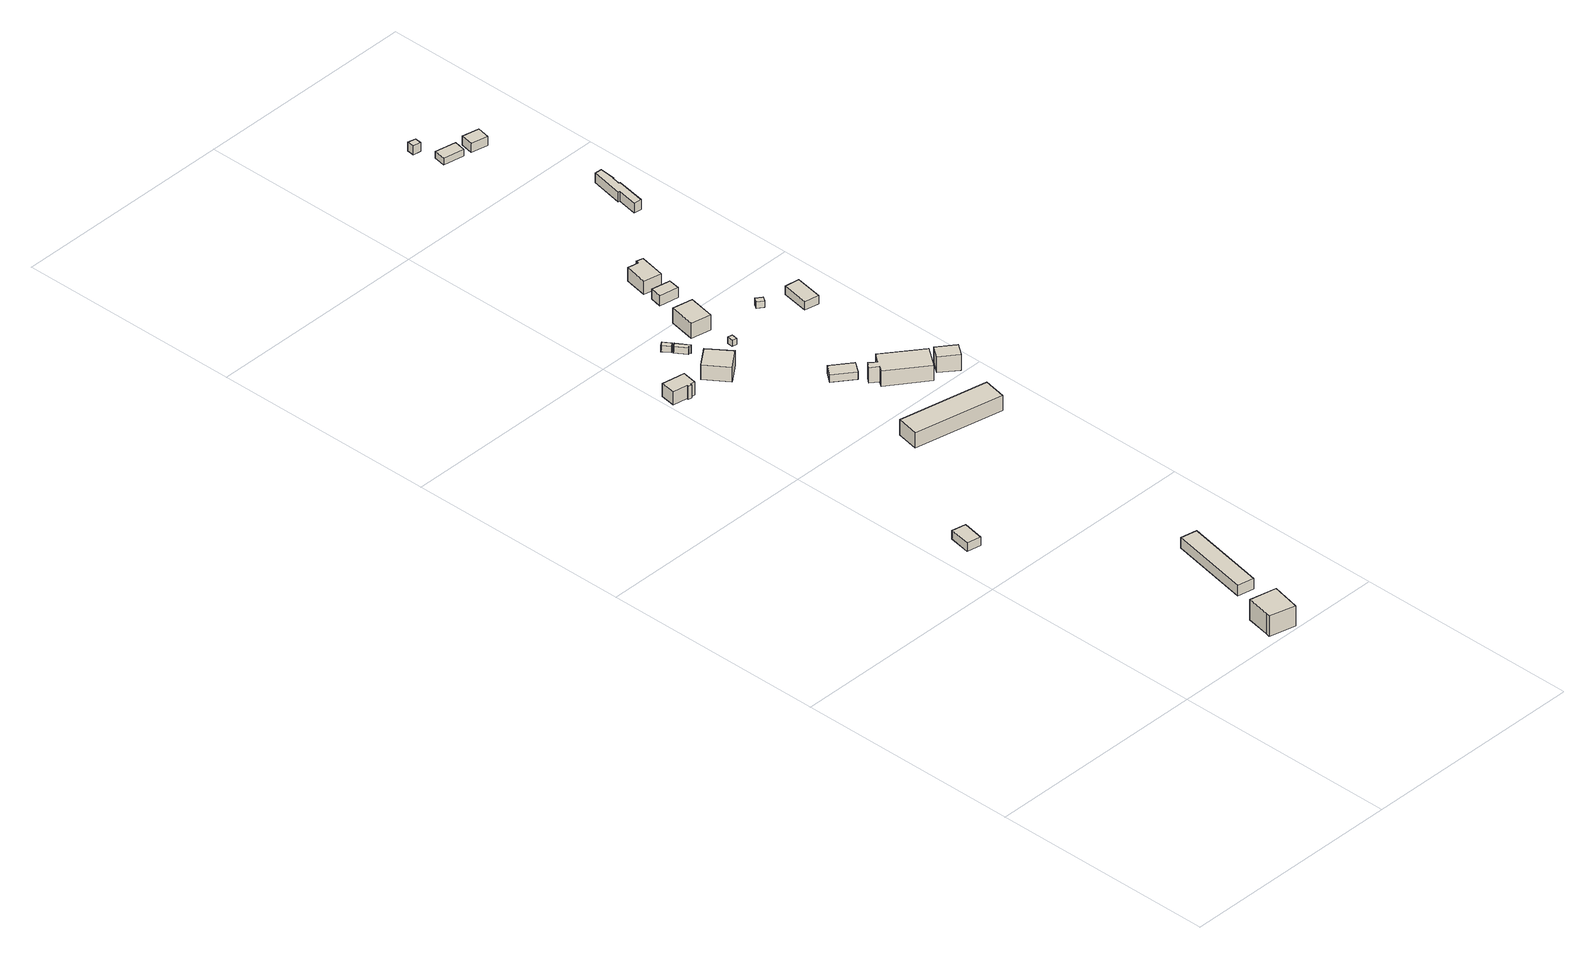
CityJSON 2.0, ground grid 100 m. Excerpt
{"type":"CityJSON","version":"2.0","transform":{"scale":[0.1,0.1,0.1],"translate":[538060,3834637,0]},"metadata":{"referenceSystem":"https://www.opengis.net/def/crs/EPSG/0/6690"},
"CityObjects":{
"building1":{"type":"Building","attributes":{"計測周辺長":32.16,"1/2500図郭":64,"区名":"此花区","町丁目名称":"梅町２丁目","街区番号":5,"class":"3001","usage":"431","measuredHeight":4.1,"storeysAboveGround":1,"BuildingDetailAttribute.buildingRoofEdgeArea":61.88,"BuildingDetailAttribute.buildingStructureType":"610","BuildingDetailAttribute.buildingStructureOrgType":"2","BuildingDetailAttribute.detailedUsage":"1720","BuildingDetailAttribute.specifiedBuildingCoverageRate":0.6,"BuildingDetailAttribute.surveyYear":2017,"BuildingTsunamiRiskAttribute.description":"1","BuildingTsunamiRiskAttribute.rank":"2","BuildingTsunamiRiskAttribute.depth":1.61,"BuildingHighTideRiskAttribute.description":"1","BuildingHighTideRiskAttribute.rank":"3","BuildingHighTideRiskAttribute.depth":4.36,"BuildingIDAttribute.prefecture":"27","BuildingIDAttribute.city":"27104"},"geometry":[{"type":"Solid","lod":"1","boundaries":[[[[0,1,2,3]],[[2,4,5,3]],[[1,6,4,2]],[[0,7,6,1]],[[3,5,7,0]],[[4,6,7,5]]]]}]},
"building2":{"type":"Building","attributes":{"計測周辺長":49.55,"1/2500図郭":64,"区名":"此花区","町丁目名称":"梅町２丁目","街区番号":5,"class":"3001","usage":"431","measuredHeight":9.6,"storeysAboveGround":1,"BuildingDetailAttribute.buildingRoofEdgeArea":152.91,"BuildingDetailAttribute.buildingStructureType":"610","BuildingDetailAttribute.buildingStructureOrgType":"2","BuildingDetailAttribute.detailedUsage":"1720","BuildingDetailAttribute.specifiedBuildingCoverageRate":0.6,"BuildingDetailAttribute.surveyYear":2017,"BuildingTsunamiRiskAttribute.description":"1","BuildingTsunamiRiskAttribute.rank":"2","BuildingTsunamiRiskAttribute.depth":1.69,"BuildingHighTideRiskAttribute.description":"1","BuildingHighTideRiskAttribute.rank":"3","BuildingHighTideRiskAttribute.depth":4.45,"BuildingIDAttribute.prefecture":"27","BuildingIDAttribute.city":"27104"},"geometry":[{"type":"Solid","lod":"1","boundaries":[[[[8,9,10,11,12]],[[11,13,14,12]],[[10,15,13,11]],[[9,16,15,10]],[[8,17,16,9]],[[12,14,17,8]],[[13,15,16,17,14]]]]}]},
"building3":{"type":"Building","attributes":{"計測周辺長":88.35,"1/2500図郭":64,"区名":"此花区","町丁目名称":"梅町２丁目","街区番号":5,"class":"3001","usage":"431","measuredHeight":4.9,"storeysAboveGround":1,"BuildingDetailAttribute.buildingRoofEdgeArea":272.25,"BuildingDetailAttribute.buildingStructureType":"610","BuildingDetailAttribute.buildingStructureOrgType":"2","BuildingDetailAttribute.detailedUsage":"1720","BuildingDetailAttribute.specifiedBuildingCoverageRate":0.6,"BuildingDetailAttribute.surveyYear":2017,"BuildingTsunamiRiskAttribute.description":"1","BuildingTsunamiRiskAttribute.rank":"2","BuildingTsunamiRiskAttribute.depth":1.66,"BuildingHighTideRiskAttribute.description":"1","BuildingHighTideRiskAttribute.rank":"3","BuildingHighTideRiskAttribute.depth":4.41,"BuildingIDAttribute.prefecture":"27","BuildingIDAttribute.city":"27104"},"geometry":[{"type":"Solid","lod":"1","boundaries":[[[[18,19,20,21]],[[20,22,23,21]],[[19,24,22,20]],[[18,25,24,19]],[[21,23,25,18]],[[22,24,25,23]]]]}]},
"building4":{"type":"Building","attributes":{"class":"3001","measuredHeight":6.1,"BuildingDetailAttribute.specifiedBuildingCoverageRate":0.6,"BuildingDetailAttribute.surveyYear":2017,"BuildingTsunamiRiskAttribute.description":"1","BuildingTsunamiRiskAttribute.rank":"2","BuildingTsunamiRiskAttribute.depth":1.3,"BuildingHighTideRiskAttribute.description":"1","BuildingHighTideRiskAttribute.rank":"3","BuildingHighTideRiskAttribute.depth":4.04,"BuildingIDAttribute.prefecture":"27","BuildingIDAttribute.city":"27104"},"geometry":[{"type":"Solid","lod":"1","boundaries":[[[[26,27,28,29,30,31,32,33]],[[32,34,35,33]],[[31,36,34,32]],[[30,37,36,31]],[[29,38,37,30]],[[28,39,38,29]],[[27,40,39,28]],[[26,41,40,27]],[[33,35,41,26]],[[34,36,37,38,39,40,41,35]]]]}]},
"building5":{"type":"Building","attributes":{"class":"3001","measuredHeight":6.9,"BuildingDetailAttribute.specifiedBuildingCoverageRate":0.6,"BuildingDetailAttribute.surveyYear":2017,"BuildingTsunamiRiskAttribute.description":"1","BuildingTsunamiRiskAttribute.rank":"2","BuildingTsunamiRiskAttribute.depth":1.52,"BuildingHighTideRiskAttribute.description":"1","BuildingHighTideRiskAttribute.rank":"3","BuildingHighTideRiskAttribute.depth":4.27,"BuildingIDAttribute.prefecture":"27","BuildingIDAttribute.city":"27104"},"geometry":[{"type":"Solid","lod":"1","boundaries":[[[[42,43,44,45]],[[44,46,47,45]],[[43,48,46,44]],[[42,49,48,43]],[[45,47,49,42]],[[46,48,49,47]]]]}]},
"building6":{"type":"Building","attributes":{"class":"3001","BuildingDetailAttribute.specifiedBuildingCoverageRate":0.6,"BuildingDetailAttribute.surveyYear":2017,"BuildingTsunamiRiskAttribute.description":"1","BuildingTsunamiRiskAttribute.rank":"2","BuildingTsunamiRiskAttribute.depth":1.33,"BuildingHighTideRiskAttribute.description":"1","BuildingHighTideRiskAttribute.rank":"3","BuildingHighTideRiskAttribute.depth":4.07,"BuildingIDAttribute.prefecture":"27","BuildingIDAttribute.city":"27104"},"geometry":[{"type":"Solid","lod":"1","boundaries":[[[[50,51,52,53]],[[52,54,55,53]],[[51,56,54,52]],[[50,57,56,51]],[[53,55,57,50]],[[54,56,57,55]]]]}]},
"building7":{"type":"Building","attributes":{"class":"3001","BuildingDetailAttribute.specifiedBuildingCoverageRate":0.6,"BuildingDetailAttribute.surveyYear":2017,"BuildingTsunamiRiskAttribute.description":"1","BuildingTsunamiRiskAttribute.rank":"2","BuildingTsunamiRiskAttribute.depth":1.33,"BuildingHighTideRiskAttribute.description":"1","BuildingHighTideRiskAttribute.rank":"3","BuildingHighTideRiskAttribute.depth":4.07,"BuildingIDAttribute.prefecture":"27","BuildingIDAttribute.city":"27104"},"geometry":[{"type":"Solid","lod":"1","boundaries":[[[[58,59,60,61,62,63]],[[62,64,65,63]],[[61,66,64,62]],[[60,67,66,61]],[[59,68,67,60]],[[58,69,68,59]],[[63,65,69,58]],[[64,66,67,68,69,65]]]]}]},
"building8":{"type":"Building","attributes":{"計測周辺長":100.68,"1/2500図郭":64,"区名":"此花区","町丁目名称":"梅町２丁目","街区番号":5,"class":"3003","usage":"431","measuredHeight":7.2,"storeysAboveGround":1,"BuildingDetailAttribute.buildingRoofEdgeArea":407.35,"BuildingDetailAttribute.buildingStructureType":"610","BuildingDetailAttribute.buildingStructureOrgType":"2","BuildingDetailAttribute.detailedUsage":"1720","BuildingDetailAttribute.specifiedBuildingCoverageRate":0.6,"BuildingDetailAttribute.surveyYear":2017,"BuildingTsunamiRiskAttribute.description":"1","BuildingTsunamiRiskAttribute.rank":"2","BuildingTsunamiRiskAttribute.depth":1.99,"BuildingHighTideRiskAttribute.description":"1","BuildingHighTideRiskAttribute.rank":"3","BuildingHighTideRiskAttribute.depth":4.74,"BuildingIDAttribute.prefecture":"27","BuildingIDAttribute.city":"27104"},"geometry":[{"type":"Solid","lod":"1","boundaries":[[[[70,71,72,73]],[[72,74,75,73]],[[71,76,74,72]],[[70,77,76,71]],[[73,75,77,70]],[[74,76,77,75]]]]}]},
"building9":{"type":"Building","attributes":{"class":"3001","BuildingDetailAttribute.specifiedBuildingCoverageRate":0.6,"BuildingDetailAttribute.surveyYear":2017,"BuildingTsunamiRiskAttribute.description":"1","BuildingTsunamiRiskAttribute.rank":"2","BuildingTsunamiRiskAttribute.depth":1.78,"BuildingHighTideRiskAttribute.description":"1","BuildingHighTideRiskAttribute.rank":"3","BuildingHighTideRiskAttribute.depth":4.53,"BuildingIDAttribute.prefecture":"27","BuildingIDAttribute.city":"27104"},"geometry":[{"type":"Solid","lod":"1","boundaries":[[[[78,79,80,81]],[[80,82,83,81]],[[79,84,82,80]],[[78,85,84,79]],[[81,83,85,78]],[[82,84,85,83]]]]}]},
"building10":{"type":"Building","attributes":{"計測周辺長":33.4,"1/2500図郭":64,"区名":"此花区","町丁目名称":"梅町２丁目","街区番号":5,"class":"3001","usage":"431","measuredHeight":3.4,"storeysAboveGround":1,"BuildingDetailAttribute.buildingRoofEdgeArea":63.99,"BuildingDetailAttribute.buildingStructureType":"610","BuildingDetailAttribute.buildingStructureOrgType":"2","BuildingDetailAttribute.detailedUsage":"1720","BuildingDetailAttribute.specifiedBuildingCoverageRate":0.6,"BuildingDetailAttribute.surveyYear":2017,"BuildingTsunamiRiskAttribute.description":"1","BuildingTsunamiRiskAttribute.rank":"2","BuildingTsunamiRiskAttribute.depth":1.54,"BuildingHighTideRiskAttribute.description":"1","BuildingHighTideRiskAttribute.rank":"3","BuildingHighTideRiskAttribute.depth":4.29,"BuildingIDAttribute.prefecture":"27","BuildingIDAttribute.city":"27104"},"geometry":[{"type":"Solid","lod":"1","boundaries":[[[[86,87,88,89]],[[88,90,91,89]],[[87,92,90,88]],[[86,93,92,87]],[[89,91,93,86]],[[90,92,93,91]]]]}]},
"building11":{"type":"Building","attributes":{"class":"3001","measuredHeight":7.1,"BuildingDetailAttribute.specifiedBuildingCoverageRate":0.6,"BuildingDetailAttribute.surveyYear":2017,"BuildingTsunamiRiskAttribute.description":"1","BuildingTsunamiRiskAttribute.rank":"2","BuildingTsunamiRiskAttribute.depth":2.45,"BuildingHighTideRiskAttribute.description":"1","BuildingHighTideRiskAttribute.rank":"4","BuildingHighTideRiskAttribute.depth":5.2,"BuildingIDAttribute.prefecture":"27","BuildingIDAttribute.city":"27104"},"geometry":[{"type":"Solid","lod":"1","boundaries":[[[[94,95,96,97]],[[96,98,99,97]],[[95,100,98,96]],[[94,101,100,95]],[[97,99,101,94]],[[98,100,101,99]]]]}]},
"building12":{"type":"Building","attributes":{"計測周辺長":70.21,"1/2500図郭":64,"区名":"此花区","町丁目名称":"梅町２丁目","街区番号":5,"class":"3001","usage":"431","measuredHeight":7.2,"storeysAboveGround":2,"BuildingDetailAttribute.buildingRoofEdgeArea":230.84,"BuildingDetailAttribute.buildingStructureType":"610","BuildingDetailAttribute.buildingStructureOrgType":"2","BuildingDetailAttribute.detailedUsage":"1720","BuildingDetailAttribute.specifiedBuildingCoverageRate":0.6,"BuildingDetailAttribute.surveyYear":2017,"BuildingTsunamiRiskAttribute.description":"1","BuildingTsunamiRiskAttribute.rank":"2","BuildingTsunamiRiskAttribute.depth":1.42,"BuildingHighTideRiskAttribute.description":"1","BuildingHighTideRiskAttribute.rank":"3","BuildingHighTideRiskAttribute.depth":4.17,"BuildingIDAttribute.prefecture":"27","BuildingIDAttribute.city":"27104"},"geometry":[{"type":"Solid","lod":"1","boundaries":[[[[102,103,104,105,106,107,108,109]],[[108,110,111,109]],[[107,112,110,108]],[[106,113,112,107]],[[105,114,113,106]],[[104,115,114,105]],[[103,116,115,104]],[[102,117,116,103]],[[109,111,117,102]],[[110,112,113,114,115,116,117,111]]]]}]},
"building13":{"type":"Building","attributes":{"計測周辺長":27.77,"1/2500図郭":64,"区名":"此花区","町丁目名称":"梅町２丁目","街区番号":5,"class":"3001","usage":"441","measuredHeight":4.7,"storeysAboveGround":2,"BuildingDetailAttribute.buildingRoofEdgeArea":45.44,"BuildingDetailAttribute.buildingStructureType":"610","BuildingDetailAttribute.buildingStructureOrgType":"2","BuildingDetailAttribute.detailedUsage":"1520","BuildingDetailAttribute.specifiedBuildingCoverageRate":0.6,"BuildingDetailAttribute.surveyYear":2017,"BuildingTsunamiRiskAttribute.description":"1","BuildingTsunamiRiskAttribute.rank":"2","BuildingTsunamiRiskAttribute.depth":2.59,"BuildingHighTideRiskAttribute.description":"1","BuildingHighTideRiskAttribute.rank":"4","BuildingHighTideRiskAttribute.depth":5.34,"BuildingIDAttribute.prefecture":"27","BuildingIDAttribute.city":"27104"},"geometry":[{"type":"Solid","lod":"1","boundaries":[[[[118,119,120,121]],[[120,122,123,121]],[[119,124,122,120]],[[118,125,124,119]],[[121,123,125,118]],[[122,124,125,123]]]]}]},
"building14":{"type":"Building","attributes":{"計測周辺長":39.83,"1/2500図郭":64,"区名":"此花区","町丁目名称":"梅町２丁目","街区番号":5,"class":"3003","usage":"431","measuredHeight":6.3,"storeysAboveGround":1,"BuildingDetailAttribute.buildingRoofEdgeArea":89.41,"BuildingDetailAttribute.buildingStructureType":"610","BuildingDetailAttribute.buildingStructureOrgType":"2","BuildingDetailAttribute.detailedUsage":"1720","BuildingDetailAttribute.specifiedBuildingCoverageRate":0.6,"BuildingDetailAttribute.surveyYear":2017,"BuildingTsunamiRiskAttribute.description":"1","BuildingTsunamiRiskAttribute.rank":"2","BuildingTsunamiRiskAttribute.depth":2.37,"BuildingHighTideRiskAttribute.description":"1","BuildingHighTideRiskAttribute.rank":"4","BuildingHighTideRiskAttribute.depth":5.12,"BuildingIDAttribute.prefecture":"27","BuildingIDAttribute.city":"27104"},"geometry":[{"type":"Solid","lod":"1","boundaries":[[[[126,127,128,129,130,131]],[[130,132,133,131]],[[129,134,132,130]],[[128,135,134,129]],[[127,136,135,128]],[[126,137,136,127]],[[131,133,137,126]],[[132,134,135,136,137,133]]]]}]},
"building15":{"type":"Building","attributes":{"計測周辺長":31.01,"1/2500図郭":64,"区名":"此花区","町丁目名称":"梅町２丁目","街区番号":5,"class":"3001","usage":"431","measuredHeight":7.5,"storeysAboveGround":2,"BuildingDetailAttribute.buildingRoofEdgeArea":57.81,"BuildingDetailAttribute.buildingStructureType":"610","BuildingDetailAttribute.buildingStructureOrgType":"2","BuildingDetailAttribute.detailedUsage":"1720","BuildingDetailAttribute.specifiedBuildingCoverageRate":0.6,"BuildingDetailAttribute.surveyYear":2017,"BuildingTsunamiRiskAttribute.description":"1","BuildingTsunamiRiskAttribute.rank":"2","BuildingTsunamiRiskAttribute.depth":1.42,"BuildingHighTideRiskAttribute.description":"1","BuildingHighTideRiskAttribute.rank":"3","BuildingHighTideRiskAttribute.depth":4.15,"BuildingIDAttribute.prefecture":"27","BuildingIDAttribute.city":"27104"},"geometry":[{"type":"Solid","lod":"1","boundaries":[[[[138,139,140,141]],[[140,142,143,141]],[[139,144,142,140]],[[138,145,144,139]],[[141,143,145,138]],[[142,144,145,143]]]]}]},
"building16":{"type":"Building","attributes":{"class":"3001","BuildingDetailAttribute.specifiedBuildingCoverageRate":0.6,"BuildingDetailAttribute.surveyYear":2017,"BuildingTsunamiRiskAttribute.description":"1","BuildingTsunamiRiskAttribute.rank":"2","BuildingTsunamiRiskAttribute.depth":2.01,"BuildingHighTideRiskAttribute.description":"1","BuildingHighTideRiskAttribute.rank":"3","BuildingHighTideRiskAttribute.depth":4.75,"BuildingIDAttribute.prefecture":"27","BuildingIDAttribute.city":"27104"},"geometry":[{"type":"Solid","lod":"1","boundaries":[[[[146,147,148,149]],[[148,150,151,149]],[[147,152,150,148]],[[146,153,152,147]],[[149,151,153,146]],[[150,152,153,151]]]]}]},
"building17":{"type":"Building","attributes":{"計測周辺長":37.86,"1/2500図郭":64,"区名":"此花区","町丁目名称":"梅町２丁目","街区番号":4,"class":"3001","usage":"431","measuredHeight":3.9,"storeysAboveGround":1,"BuildingDetailAttribute.buildingRoofEdgeArea":81.34,"BuildingDetailAttribute.buildingStructureType":"610","BuildingDetailAttribute.buildingStructureOrgType":"2","BuildingDetailAttribute.detailedUsage":"1720","BuildingDetailAttribute.specifiedBuildingCoverageRate":0.6,"BuildingDetailAttribute.surveyYear":2017,"BuildingTsunamiRiskAttribute.description":"1","BuildingTsunamiRiskAttribute.rank":"2","BuildingTsunamiRiskAttribute.depth":1.65,"BuildingHighTideRiskAttribute.description":"1","BuildingHighTideRiskAttribute.rank":"3","BuildingHighTideRiskAttribute.depth":4.39,"BuildingIDAttribute.prefecture":"27","BuildingIDAttribute.city":"27104"},"geometry":[{"type":"Solid","lod":"1","boundaries":[[[[154,155,156,157]],[[156,158,159,157]],[[155,160,158,156]],[[154,161,160,155]],[[157,159,161,154]],[[158,160,161,159]]]]}]},
"building18":{"type":"Building","attributes":{"計測周辺長":13.44,"1/2500図郭":64,"区名":"此花区","町丁目名称":"梅町２丁目","街区番号":5,"class":"3001","usage":"431","measuredHeight":4.1,"storeysAboveGround":1,"BuildingDetailAttribute.buildingRoofEdgeArea":11.25,"BuildingDetailAttribute.buildingStructureType":"610","BuildingDetailAttribute.buildingStructureOrgType":"2","BuildingDetailAttribute.detailedUsage":"1720","BuildingDetailAttribute.specifiedBuildingCoverageRate":0.6,"BuildingDetailAttribute.surveyYear":2017,"BuildingTsunamiRiskAttribute.description":"1","BuildingTsunamiRiskAttribute.rank":"2","BuildingTsunamiRiskAttribute.depth":2.83,"BuildingHighTideRiskAttribute.description":"1","BuildingHighTideRiskAttribute.rank":"4","BuildingHighTideRiskAttribute.depth":5.59,"BuildingIDAttribute.prefecture":"27","BuildingIDAttribute.city":"27104"},"geometry":[{"type":"Solid","lod":"1","boundaries":[[[[162,163,164,165]],[[164,166,167,165]],[[163,168,166,164]],[[162,169,168,163]],[[165,167,169,162]],[[166,168,169,167]]]]}]},
"building19":{"type":"Building","attributes":{"class":"3003","measuredHeight":3.2,"BuildingDetailAttribute.specifiedBuildingCoverageRate":0.6,"BuildingDetailAttribute.surveyYear":2017,"BuildingTsunamiRiskAttribute.description":"1","BuildingTsunamiRiskAttribute.rank":"2","BuildingTsunamiRiskAttribute.depth":2.67,"BuildingHighTideRiskAttribute.description":"1","BuildingHighTideRiskAttribute.rank":"4","BuildingHighTideRiskAttribute.depth":5.43,"BuildingIDAttribute.prefecture":"27","BuildingIDAttribute.city":"27104"},"geometry":[{"type":"Solid","lod":"1","boundaries":[[[[170,171,172,173]],[[172,174,175,173]],[[171,176,174,172]],[[170,177,176,171]],[[173,175,177,170]],[[174,176,177,175]]]]}]},
"building20":{"type":"Building","attributes":{"計測周辺長":56.19,"1/2500図郭":64,"区名":"此花区","町丁目名称":"梅町２丁目","街区番号":4,"class":"3001","usage":"431","measuredHeight":4.5,"storeysAboveGround":2,"BuildingDetailAttribute.buildingRoofEdgeArea":88.28,"BuildingDetailAttribute.buildingStructureType":"610","BuildingDetailAttribute.buildingStructureOrgType":"2","BuildingDetailAttribute.detailedUsage":"1720","BuildingDetailAttribute.specifiedBuildingCoverageRate":0.6,"BuildingDetailAttribute.surveyYear":2017,"BuildingTsunamiRiskAttribute.description":"1","BuildingTsunamiRiskAttribute.rank":"2","BuildingTsunamiRiskAttribute.depth":2.45,"BuildingHighTideRiskAttribute.description":"1","BuildingHighTideRiskAttribute.rank":"4","BuildingHighTideRiskAttribute.depth":5.18,"BuildingIDAttribute.prefecture":"27","BuildingIDAttribute.city":"27104"},"geometry":[{"type":"Solid","lod":"1","boundaries":[[[[178,179,180,181,182,183,184,185,186,187]],[[186,188,189,187]],[[185,190,188,186]],[[184,191,190,185]],[[183,192,191,184]],[[182,193,192,183]],[[181,194,193,182]],[[180,195,194,181]],[[179,196,195,180]],[[178,197,196,179]],[[187,189,197,178]],[[188,190,191,192,193,194,195,196,197,189]]]]}]},
"building21":{"type":"Building","attributes":{"class":"3001","measuredHeight":4.2,"BuildingDetailAttribute.specifiedBuildingCoverageRate":0.6,"BuildingDetailAttribute.surveyYear":2017,"BuildingTsunamiRiskAttribute.description":"1","BuildingTsunamiRiskAttribute.rank":"2","BuildingTsunamiRiskAttribute.depth":2.64,"BuildingHighTideRiskAttribute.description":"1","BuildingHighTideRiskAttribute.rank":"4","BuildingHighTideRiskAttribute.depth":5.39,"BuildingIDAttribute.prefecture":"27","BuildingIDAttribute.city":"27104"},"geometry":[{"type":"Solid","lod":"1","boundaries":[[[[198,199,200,201]],[[200,202,203,201]],[[199,204,202,200]],[[198,205,204,199]],[[201,203,205,198]],[[202,204,205,203]]]]}]}
},
"vertices":[
[96,1219,18],[115,1314,18],[177,1302,18],[158,1207,18],[177,1302,58],[158,1207,58],[115,1314,58],[96,1219,58],
[487,33,16],[492,53,16],[513,156,16],[631,132,16],[602,4,16],[631,132,112],[602,4,112],[513,156,112],[492,53,112],[487,33,112],
[592,292,14],[664,652,14],[736,638,14],[665,278,14],[736,638,63],[665,278,63],[664,652,63],[592,292,63],
[72,2629,17],[74,2636,17],[9,2647,17],[20,2713,17],[122,2696,17],[110,2630,17],[90,2633,17],[89,2626,17],[90,2633,78],[89,2626,78],[110,2630,78],[122,2696,78],[20,2713,78],[9,2647,78],[74,2636,78],[72,2629,78],
[194,2679,17],[277,2740,17],[348,2644,17],[265,2582,17],[348,2644,86],[265,2582,86],[277,2740,86],[194,2679,86],
[217,2904,19],[235,2917,19],[258,2884,19],[240,2871,19],[258,2884,49],[240,2871,49],[235,2917,49],[217,2904,49],
[284,2823,18],[277,2818,18],[244,2865,18],[262,2878,18],[299,2824,18],[288,2816,18],[299,2824,48],[288,2816,48],[262,2878,48],[244,2865,48],[277,2818,48],[284,2823,48],
[434,1801,16],[454,1900,16],[848,1820,16],[828,1720,16],[848,1820,88],[828,1720,88],[454,1900,88],[434,1801,88],
[425,2733,16],[429,2760,16],[451,2756,16],[446,2729,16],[451,2756,46],[446,2729,46],[429,2760,46],[425,2733,46],
[512,2313,18],[548,2360,18],[634,2295,18],[598,2248,18],[634,2295,53],[598,2248,53],[548,2360,53],[512,2313,53],
[360,2881,14],[382,2998,14],[471,2981,14],[449,2864,14],[471,2981,85],[449,2864,85],[382,2998,85],[360,2881,85],
[624,2154,19],[641,2177,19],[608,2201,19],[628,2227,19],[658,2202,19],[688,2242,19],[849,2119,19],[785,2033,19],[849,2119,91],[785,2033,91],[688,2242,91],[658,2202,91],[628,2227,91],[608,2201,91],[641,2177,91],[624,2154,91],
[427,3106,14],[437,3158,14],[521,3142,14],[512,3090,14],[521,3142,61],[512,3090,61],[437,3158,61],[427,3106,61],
[439,3199,12],[459,3302,12],[508,3293,12],[511,3305,12],[541,3299,12],[518,3183,12],[541,3299,75],[518,3183,75],[511,3305,75],[508,3293,75],[459,3302,75],[439,3199,75],
[829,2059,19],[866,2109,19],[940,2052,19],[903,2002,19],[940,2052,94],[903,2002,94],[866,2109,94],[829,2059,94],
[664,2832,13],[678,2853,13],[705,2834,13],[691,2813,13],[705,2834,43],[691,2813,43],[678,2853,43],[664,2832,43],
[781,2693,12],[802,2813,12],[867,2804,12],[846,2681,12],[867,2804,51],[846,2681,51],[802,2813,51],[781,2693,51],
[489,4430,5],[493,4462,5],[528,4455,5],[524,4425,5],[528,4455,46],[524,4425,46],[493,4462,46],[489,4430,46],
[519,4303,6],[529,4355,6],[622,4337,6],[612,4285,6],[622,4337,38],[612,4285,38],[529,4355,38],[519,4303,38],
[787,3575,9],[804,3665,9],[796,3665,9],[825,3811,9],[857,3808,9],[850,3738,9],[848,3738,9],[841,3703,9],[846,3701,9],[822,3571,9],[846,3701,54],[822,3571,54],[841,3703,54],[848,3738,54],[850,3738,54],[857,3808,54],[825,3811,54],[796,3665,54],[804,3665,54],[787,3575,54],
[646,4280,6],[658,4337,6],[734,4322,6],[722,4265,6],[734,4322,48],[722,4265,48],[658,4337,48],[646,4280,48]
]}
